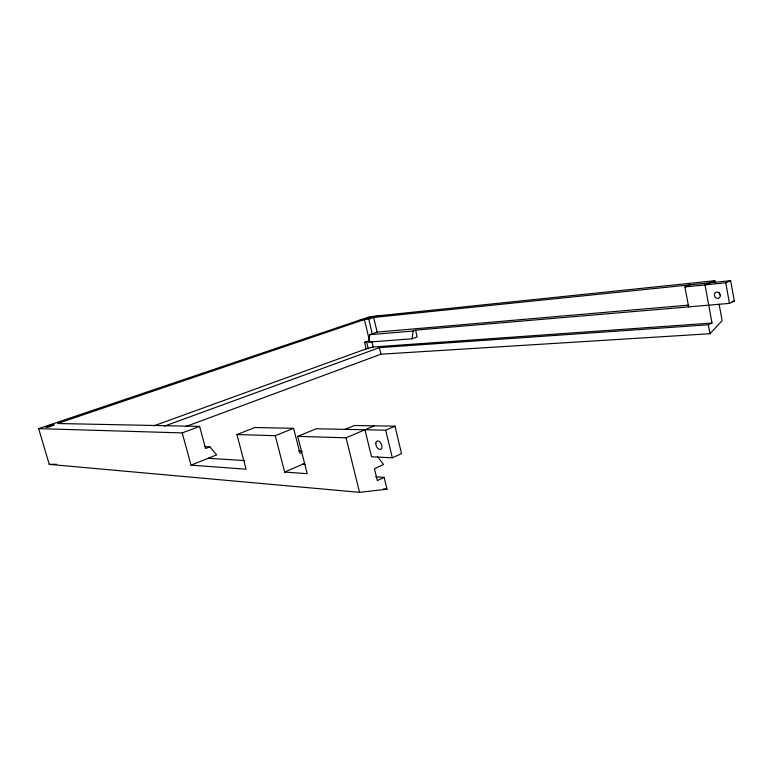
<?xml version="1.0" encoding="UTF-8"?>
<svg xmlns="http://www.w3.org/2000/svg" width="773" height="773" viewBox="0 0 773 773"><rect width="100%" height="100%" fill="white"/><g stroke="black" fill="none" stroke-linecap="round" stroke-linejoin="round"><path stroke-width="1.16" d="M377.147 332.081L369.774 334.68L368.866 342.091L412.154 338.787L413.062 331.028L415.555 330.119L729.47 303.393L734.35 301.151L730.669 280.667L373.659 317.432L377.147 332.081L688.772 305.103M186.138 426.445L380.905 354.198L709.972 333.733L722.127 320.689L719.122 304.224M715.267 283.063L714.841 280.715L369.909 316.669L38.65 428.629L49.25 464.37L359.542 492.333L387.002 489.183L384.142 477.405L377.33 480.603L374.441 468.718L383.543 464.534L377.466 456.505M164.465 426.116L379.34 347.637L708.319 324.786L712.01 323.046L704.995 284.908L714.841 280.715M364.953 429.769L371.533 456.785L392.336 457.819L401.525 453.616L394.984 426.165L354.285 425.517L345.116 429.363M38.65 428.629L182.215 432.909L191.028 465.143L246.075 469.201L236.905 434.542L275.256 435.692L284.648 472.042L304.736 463.365M284.648 472.042L307.2 473.704L297.692 436.359L316.225 428.773L385.698 430.184L394.984 426.165M688.646 306.862L684.917 286.947L725.75 282.792L730.669 280.667M297.692 436.359L346.072 437.808L374.18 425.836M301.741 452.456L299.953 453.22L293.605 428.31L254.897 427.527L236.905 434.542M684.917 286.947L689.893 284.86M275.256 435.692L293.605 428.31M191.028 465.143L216.662 454.911L209.831 446.842L205.009 446.62M209.831 446.842L205.579 448.504L199.608 426.406L57.502 423.507L364.402 319.539L369.455 340.661L364.537 342.42L366.093 348.913L373.175 346.98L712.01 323.046M182.215 432.909L199.608 426.406M412.154 338.787L417.14 336.951L415.555 330.119M154.194 425.72L366.093 348.913M364.537 342.42L369.649 341.202M368.866 342.091L370.837 341.386M360.121 319.974L368.731 319.104L378.548 315.771M732.05 301.354L734.35 301.151M369.774 334.68L413.062 331.028M49.25 464.37L56.477 464.264M298.523 451.046L302.069 451.219M208.217 458.283L244.906 460.592M302.765 464.215L305.151 464.37M375.717 476.796L384.142 477.405M383.398 488.884L387.002 489.183M346.072 437.808L359.542 492.333M366.692 342.255L368.257 348.768M385.698 430.184L392.336 457.819M379.34 347.637L380.905 354.198M368.731 319.104L372.238 333.81M371.881 341.579L373.175 346.98M708.319 324.786L709.972 333.733M725.75 282.792L729.47 303.393M720.629 295.47A3.256 2.86 61.4 0 1 719.325 292.494M54.052 425.005C42.93 430.136 43.365 425.652 54.052 425.005M372.586 317.133L366.073 318.611L372.586 317.133M714.416 294.648A3.276 2.86 61.6 0 0 718.668 298.214A3.276 2.86 61.6 0 0 719.016 292.783A3.276 2.86 61.6 0 0 714.416 294.648M375.833 443.19A4.483 2.734 66.2 0 0 380.094 449.432A4.483 2.734 66.2 0 0 380.751 442.929A4.483 2.734 66.2 0 0 375.833 443.19"/></g></svg>
